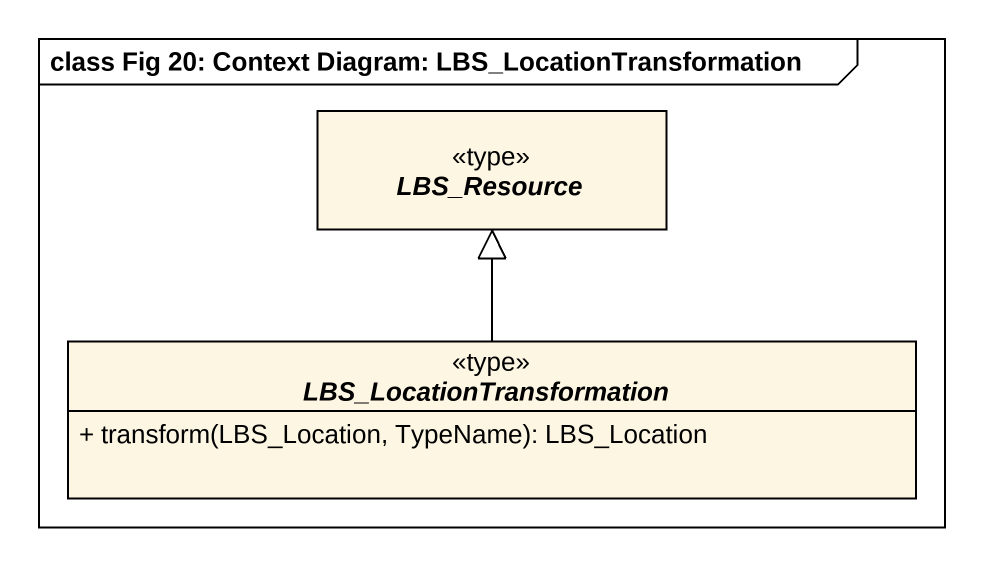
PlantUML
@startuml
mainframe class Fig 20: Context Diagram: LBS_LocationTransformation
hide circle
hide empty members
skinparam classAttributeIconSize 0
abstract class LBS_Resource <<type>>
abstract class LBS_LocationTransformation <<type>> {
  + transform(LBS_Location, TypeName): LBS_Location
}
LBS_LocationTransformation -up-|> LBS_Resource
@enduml
